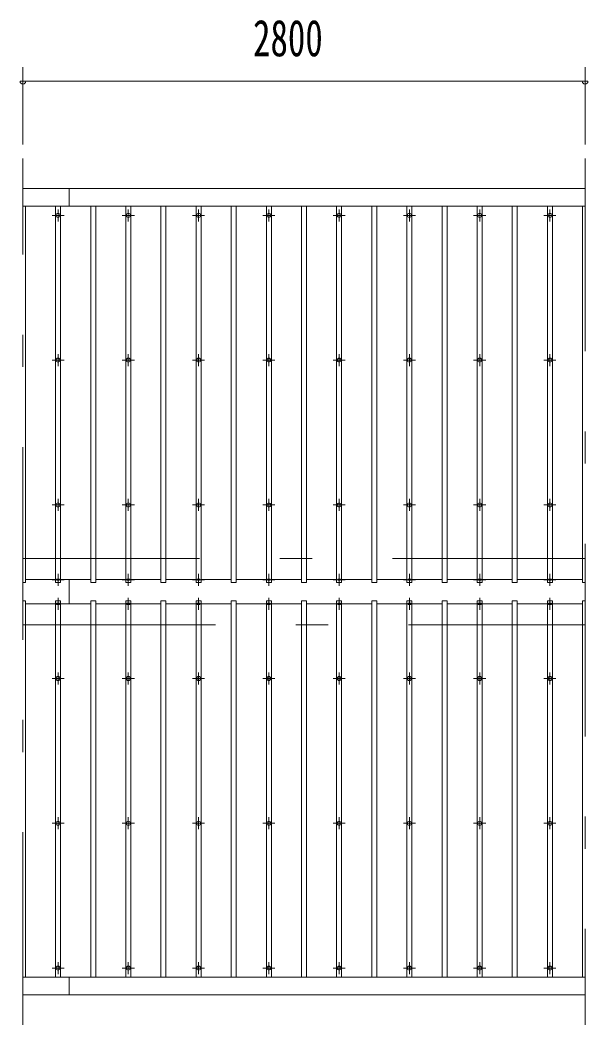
# Model space of a CAD drawing. Units: millimetres, scale not verified. Extents: x -31547 to 31550, y -14700 to 14700.
# Drawn here: x -22585 to -19757, y 8173 to 13181 of the extents above; entities that cross this region are included whole.
import ezdxf
from ezdxf.enums import TextEntityAlignment as Align

# ---------------------------------------------------------------- set-up
doc = ezdxf.new("R2010")
doc.units = ezdxf.units.MM
doc.header["$LTSCALE"] = 80
doc.linetypes.add('USER3', pattern=[24, 12, -5, 2, -5])
for name, color, linetype, lineweight in [('0-2_1-07BOLD', 7, 'Continuous', 18), ('0-3_1-27CENTER', 3, 'USER3', 18), ('0-4_1-47THIN', 4, 'Continuous', 18), ('0-5_1-57DIM', 3, 'Continuous', 18)]:
    doc.layers.add(name, color=color, linetype=linetype, lineweight=lineweight)
doc.styles.add('ＭＳ ゴシック', font='')
doc.styles.get('ＭＳ ゴシック').set_extended_font_data('MS Gothic')

msp = doc.modelspace()

# ---------------------------------------------------------------- linework, layer by layer
at = {"layer": '0-2_1-07BOLD'}
for p, q in [((-19771.13, 12340.53), (-22571.13, 12340.53)), ((-22341.13, 12253.1), (-22341.13, 12340.53)), ((-22571.13, 12253.1), (-19771.13, 12253.1)), ((-22341.13, 10271.05), (-22341.13, 10392.02)), ((-22571.13, 8409.97), (-19771.13, 8409.97)), ((-22341.13, 8322.54), (-22341.13, 8409.97)), ((-19771.13, 8322.54), (-22571.13, 8322.54))]:
    msp.add_line(p, q, dxfattribs=at)
for centre in [(-22396.13, 12207.35), (-22046.13, 12207.35), (-21696.13, 12207.35), (-21346.13, 12207.35), (-20996.13, 12207.35), (-20646.13, 12207.35), (-20296.13, 12207.35), (-19946.13, 12207.35), (-22396.13, 11485.7), (-22046.13, 11485.7), (-21696.13, 11485.7), (-21346.13, 11485.7), (-20996.13, 11485.7), (-20646.13, 11485.7), (-20296.13, 11485.7), (-19946.13, 11485.7), (-22396.13, 10764.04), (-22046.13, 10764.04), (-21696.13, 10764.04), (-21346.13, 10764.04), (-20996.13, 10764.04), (-20646.13, 10764.04), (-20296.13, 10764.04), (-19946.13, 10764.04), (-22396.13, 9899.04), (-22046.13, 9899.04), (-21696.13, 9899.04), (-21346.13, 9899.04), (-20996.13, 9899.04), (-20646.13, 9899.04), (-20296.13, 9899.04), (-19946.13, 9899.04), (-22396.13, 9177.37), (-22046.13, 9177.37), (-21696.13, 9177.37), (-21346.13, 9177.37), (-20996.13, 9177.37), (-20646.13, 9177.37), (-20296.13, 9177.37), (-19946.13, 9177.37), (-22396.13, 8455.71), (-22046.13, 8455.71), (-21696.13, 8455.71), (-21346.13, 8455.71), (-20996.13, 8455.71), (-20646.13, 8455.71), (-20296.13, 8455.71), (-19946.13, 8455.71)]:
    msp.add_circle(centre, 10, dxfattribs=at)
for centre, start, end in [((-22396.13, 10380.99), 46.3961, 133.6039), ((-22396.13, 10401.99), 226.39838, 313.60162), ((-22046.13, 10380.99), 46.3961, 133.6039), ((-22046.13, 10401.99), 226.39838, 313.60162), ((-21696.13, 10380.99), 46.3961, 133.6039), ((-21696.13, 10401.99), 226.39838, 313.60162), ((-21346.13, 10380.99), 46.3961, 133.6039), ((-21346.13, 10401.99), 226.39838, 313.60162), ((-20996.13, 10380.99), 46.3961, 133.6039), ((-20996.13, 10401.99), 226.39838, 313.60162), ((-20646.13, 10380.99), 46.3961, 133.6039), ((-20646.13, 10401.99), 226.39838, 313.60162), ((-20296.13, 10380.99), 46.3961, 133.6039), ((-20296.13, 10401.99), 226.39838, 313.60162), ((-19946.13, 10380.99), 46.3961, 133.6039), ((-19946.13, 10401.99), 226.39838, 313.60162), ((-22396.13, 10261.08), 46.39838, 133.60162), ((-22396.13, 10282.08), 226.3961, 313.6039), ((-22046.13, 10261.08), 46.39838, 133.60162), ((-22046.13, 10282.08), 226.3961, 313.6039), ((-21696.13, 10261.08), 46.39838, 133.60162), ((-21696.13, 10282.08), 226.3961, 313.6039), ((-21346.13, 10261.08), 46.39838, 133.60162), ((-21346.13, 10282.08), 226.3961, 313.6039), ((-20996.13, 10261.08), 46.39838, 133.60162), ((-20996.13, 10282.08), 226.3961, 313.6039), ((-20646.13, 10261.08), 46.39838, 133.60162), ((-20646.13, 10282.08), 226.3961, 313.6039), ((-20296.13, 10261.08), 46.39838, 133.60162), ((-20296.13, 10282.08), 226.3961, 313.6039), ((-19946.13, 10261.08), 46.39838, 133.60162), ((-19946.13, 10282.08), 226.3961, 313.6039)]:
    msp.add_arc(centre, 14.5, start, end, dxfattribs=at)
at = {"layer": '0-3_1-27CENTER'}
for p, q in [((-22571.13, 8172.53), (-22571.13, 12490.53)), ((-19771.13, 12490.53), (-19771.13, 8172.53)), ((-22396.13, 12177.36), (-22396.13, 12237.36)), ((-22046.13, 12237.36), (-22046.13, 12177.36)), ((-21696.13, 12177.36), (-21696.13, 12237.36)), ((-21346.13, 12237.36), (-21346.13, 12177.36)), ((-20996.13, 12177.36), (-20996.13, 12237.36)), ((-20646.13, 12237.36), (-20646.13, 12177.36)), ((-20296.13, 12177.36), (-20296.13, 12237.36)), ((-19946.13, 12237.36), (-19946.13, 12177.36)), ((-22366.13, 12207.35), (-22426.13, 12207.35)), ((-22076.13, 12207.35), (-22016.13, 12207.35)), ((-21726.13, 12207.35), (-21666.13, 12207.35)), ((-21376.13, 12207.35), (-21316.13, 12207.35)), ((-21026.13, 12207.35), (-20966.13, 12207.35)), ((-20616.13, 12207.35), (-20676.13, 12207.35)), ((-20326.13, 12207.35), (-20266.13, 12207.35)), ((-19976.12, 12207.35), (-19916.12, 12207.35)), ((-22426.13, 11485.7), (-22366.13, 11485.7)), ((-22396.13, 11515.7), (-22396.13, 11455.7)), ((-22016.13, 11485.7), (-22076.13, 11485.7)), ((-22046.13, 11455.7), (-22046.13, 11515.7)), ((-21726.13, 11485.7), (-21666.13, 11485.7)), ((-21696.13, 11515.7), (-21696.13, 11455.7)), ((-21316.13, 11485.7), (-21376.13, 11485.7)), ((-21346.13, 11455.7), (-21346.13, 11515.7)), ((-21026.13, 11485.7), (-20966.13, 11485.7)), ((-20996.13, 11515.7), (-20996.13, 11455.7)), ((-20616.13, 11485.7), (-20676.13, 11485.7)), ((-20646.13, 11455.7), (-20646.13, 11515.7)), ((-20266.13, 11485.7), (-20326.13, 11485.7)), ((-20296.13, 11515.7), (-20296.13, 11455.7)), ((-19916.12, 11485.7), (-19976.12, 11485.7)), ((-19946.13, 11455.7), (-19946.13, 11515.7)), ((-22396.13, 10734.04), (-22396.13, 10794.04)), ((-22046.13, 10734.04), (-22046.13, 10794.04)), ((-21696.13, 10794.04), (-21696.13, 10734.04)), ((-21346.13, 10734.04), (-21346.13, 10794.04)), ((-20996.13, 10734.04), (-20996.13, 10794.04)), ((-20646.13, 10734.04), (-20646.13, 10794.04)), ((-20296.13, 10734.04), (-20296.13, 10794.04)), ((-19946.13, 10794.04), (-19946.13, 10734.04)), ((-22426.13, 10764.04), (-22366.13, 10764.04)), ((-22076.13, 10764.04), (-22016.13, 10764.04)), ((-21726.13, 10764.04), (-21666.13, 10764.04)), ((-21376.13, 10764.04), (-21316.13, 10764.04)), ((-21026.13, 10764.04), (-20966.13, 10764.04)), ((-20676.13, 10764.04), (-20616.13, 10764.04)), ((-20326.13, 10764.04), (-20266.13, 10764.04)), ((-19976.12, 10764.04), (-19916.12, 10764.04)), ((-19771.13, 10496.54), (-22571.13, 10496.54)), ((-22396.13, 10361.49), (-22396.13, 10421.49)), ((-22046.13, 10361.49), (-22046.13, 10421.49)), ((-21696.13, 10421.49), (-21696.13, 10361.49)), ((-21346.13, 10361.49), (-21346.13, 10421.49)), ((-20996.13, 10421.49), (-20996.13, 10361.49)), ((-20646.13, 10361.49), (-20646.13, 10421.49)), ((-20296.13, 10421.49), (-20296.13, 10361.49)), ((-19946.13, 10361.49), (-19946.13, 10421.49)), ((-22426.13, 10391.49), (-22366.13, 10391.49)), ((-22016.13, 10391.49), (-22076.13, 10391.49)), ((-21666.13, 10391.49), (-21726.13, 10391.49)), ((-21376.13, 10391.49), (-21316.13, 10391.49)), ((-20966.13, 10391.49), (-21026.13, 10391.49)), ((-20616.13, 10391.49), (-20676.13, 10391.49)), ((-20266.13, 10391.49), (-20326.13, 10391.49)), ((-19976.12, 10391.49), (-19916.12, 10391.49)), ((-22366.13, 10271.58), (-22426.13, 10271.58)), ((-22396.13, 10241.59), (-22396.13, 10301.58)), ((-22016.13, 10271.58), (-22076.13, 10271.58)), ((-22046.13, 10241.59), (-22046.13, 10301.58)), ((-21726.13, 10271.58), (-21666.13, 10271.58)), ((-21696.13, 10301.58), (-21696.13, 10241.59)), ((-21316.13, 10271.58), (-21376.13, 10271.58)), ((-21346.13, 10241.59), (-21346.13, 10301.58)), ((-21026.13, 10271.58), (-20966.13, 10271.58)), ((-20996.13, 10301.58), (-20996.13, 10241.59)), ((-20616.13, 10271.58), (-20676.13, 10271.58)), ((-20646.13, 10241.59), (-20646.13, 10301.58)), ((-20266.13, 10271.58), (-20326.13, 10271.58)), ((-20296.13, 10301.58), (-20296.13, 10241.59)), ((-19916.12, 10271.58), (-19976.12, 10271.58)), ((-19946.13, 10241.59), (-19946.13, 10301.58)), ((-22571.13, 10166.54), (-19771.13, 10166.54)), ((-22396.13, 9929.03), (-22396.13, 9869.03)), ((-22046.13, 9929.03), (-22046.13, 9869.03)), ((-21696.13, 9869.03), (-21696.13, 9929.03)), ((-21346.13, 9929.03), (-21346.13, 9869.03)), ((-20996.13, 9869.03), (-20996.13, 9929.03)), ((-20646.13, 9929.03), (-20646.13, 9869.03)), ((-20296.13, 9869.03), (-20296.13, 9929.03)), ((-19946.13, 9929.03), (-19946.13, 9869.03)), ((-22366.13, 9899.04), (-22426.13, 9899.04)), ((-22016.13, 9899.04), (-22076.13, 9899.04)), ((-21726.13, 9899.04), (-21666.13, 9899.04)), ((-21316.13, 9899.04), (-21376.13, 9899.04)), ((-21026.13, 9899.04), (-20966.13, 9899.04)), ((-20616.13, 9899.04), (-20676.13, 9899.04)), ((-20266.13, 9899.04), (-20326.13, 9899.04)), ((-19916.12, 9899.04), (-19976.12, 9899.04)), ((-22426.13, 9177.37), (-22366.13, 9177.37)), ((-22396.13, 9147.37), (-22396.13, 9207.38)), ((-22076.13, 9177.37), (-22016.13, 9177.37)), ((-22046.13, 9207.38), (-22046.13, 9147.37)), ((-21726.13, 9177.37), (-21666.13, 9177.37)), ((-21696.13, 9147.37), (-21696.13, 9207.38)), ((-21376.13, 9177.37), (-21316.13, 9177.37)), ((-21346.13, 9207.38), (-21346.13, 9147.37)), ((-21026.13, 9177.37), (-20966.13, 9177.37)), ((-20996.13, 9147.37), (-20996.13, 9207.38)), ((-20616.13, 9177.37), (-20676.13, 9177.37)), ((-20646.13, 9207.38), (-20646.13, 9147.37)), ((-20326.13, 9177.37), (-20266.13, 9177.37)), ((-20296.13, 9147.37), (-20296.13, 9207.38)), ((-19976.12, 9177.37), (-19916.12, 9177.37)), ((-19946.13, 9207.38), (-19946.13, 9147.37)), ((-22396.13, 8485.71), (-22396.13, 8425.71)), ((-22046.13, 8425.71), (-22046.13, 8485.71)), ((-21696.13, 8485.71), (-21696.13, 8425.71)), ((-21346.13, 8425.71), (-21346.13, 8485.71)), ((-20996.13, 8485.71), (-20996.13, 8425.71)), ((-20646.13, 8425.71), (-20646.13, 8485.71)), ((-20296.13, 8485.71), (-20296.13, 8425.71)), ((-19946.13, 8425.71), (-19946.13, 8485.71)), ((-22366.13, 8455.71), (-22426.13, 8455.71)), ((-22076.13, 8455.71), (-22016.13, 8455.71)), ((-21666.13, 8455.71), (-21726.13, 8455.71)), ((-21376.13, 8455.71), (-21316.13, 8455.71)), ((-20966.13, 8455.71), (-21026.13, 8455.71)), ((-20616.13, 8455.71), (-20676.13, 8455.71)), ((-20266.13, 8455.71), (-20326.13, 8455.71)), ((-19976.12, 8455.71), (-19916.12, 8455.71))]:
    msp.add_line(p, q, dxfattribs=at)
at = {"layer": '0-4_1-47THIN'}
for p, q in [((-22558.63, 10377.02), (-22558.63, 12253.1)), ((-22383.63, 12253.1), (-22383.63, 10377.02)), ((-22208.63, 10377.02), (-22208.63, 12253.1)), ((-22033.63, 10377.02), (-22033.63, 12253.1)), ((-21858.63, 12253.1), (-21858.63, 10377.02)), ((-21683.62, 12253.1), (-21683.62, 10377.02)), ((-21508.63, 12253.1), (-21508.63, 10377.02)), ((-21333.62, 12253.1), (-21333.62, 10377.02)), ((-21158.63, 10377.02), (-21158.63, 12253.1)), ((-20983.63, 10377.02), (-20983.63, 12253.1)), ((-20808.63, 10377.02), (-20808.63, 12253.1)), ((-20633.62, 12253.1), (-20633.62, 10377.02)), ((-20458.63, 12253.1), (-20458.63, 10377.02)), ((-20283.63, 12253.1), (-20283.63, 10377.02)), ((-20108.63, 10377.02), (-20108.63, 12253.1)), ((-19933.63, 12253.1), (-19933.63, 10377.02)), ((-22571.13, 10377.02), (-22558.63, 10377.02)), ((-22408.63, 10392.02), (-22558.63, 10392.02)), ((-22233.63, 10392.02), (-22383.63, 10392.02)), ((-22058.63, 10392.02), (-22208.63, 10392.02)), ((-21883.63, 10392.02), (-22033.63, 10392.02)), ((-21708.62, 10392.02), (-21858.63, 10392.02)), ((-21533.63, 10392.02), (-21683.62, 10392.02)), ((-21358.62, 10392.02), (-21508.63, 10392.02)), ((-21183.63, 10392.02), (-21333.62, 10392.02)), ((-21008.63, 10392.02), (-21158.63, 10392.02)), ((-20833.63, 10392.02), (-20983.63, 10392.02)), ((-20658.62, 10392.02), (-20808.63, 10392.02)), ((-20483.63, 10392.02), (-20633.63, 10392.02)), ((-20308.63, 10392.02), (-20458.63, 10392.02)), ((-20133.63, 10392.02), (-20283.63, 10392.02)), ((-19958.63, 10392.02), (-20108.63, 10392.02)), ((-19783.63, 10392.02), (-19933.63, 10392.02)), ((-22558.63, 10271.05), (-22408.63, 10271.05)), ((-22408.63, 10286.05), (-22408.63, 8409.97)), ((-22383.63, 10271.05), (-22233.63, 10271.05)), ((-22233.63, 10286.05), (-22233.63, 8409.97)), ((-22208.63, 10271.05), (-22058.63, 10271.05)), ((-22058.63, 10286.05), (-22058.63, 8409.97)), ((-22033.63, 10271.05), (-21883.63, 10271.05)), ((-21883.63, 10286.05), (-21883.63, 8409.97)), ((-21858.63, 10271.05), (-21708.62, 10271.05)), ((-21708.62, 8409.97), (-21708.62, 10286.05)), ((-21683.62, 10271.05), (-21533.63, 10271.05)), ((-21533.63, 8409.97), (-21533.63, 10286.05)), ((-21508.63, 10271.05), (-21358.62, 10271.05)), ((-21358.63, 8409.97), (-21358.63, 10286.05)), ((-21333.62, 10271.05), (-21183.63, 10271.05)), ((-21183.63, 10286.05), (-21183.63, 8409.97)), ((-21158.63, 10271.05), (-21008.63, 10271.05)), ((-21008.63, 10286.05), (-21008.63, 8409.97)), ((-20983.63, 10271.05), (-20833.63, 10271.05)), ((-20833.63, 10286.05), (-20833.63, 8409.97)), ((-20808.63, 10271.05), (-20658.62, 10271.05)), ((-20658.62, 8409.97), (-20658.62, 10286.05)), ((-20633.63, 10271.05), (-20483.63, 10271.05)), ((-20483.63, 8409.97), (-20483.63, 10286.05)), ((-20458.63, 10271.05), (-20308.63, 10271.05)), ((-20308.63, 10286.05), (-20308.63, 8409.97)), ((-20283.63, 10271.05), (-20133.63, 10271.05)), ((-20133.63, 8409.97), (-20133.63, 10286.05)), ((-20108.63, 10271.05), (-19958.63, 10271.05)), ((-19958.63, 10286.05), (-19958.63, 8409.97)), ((-19933.63, 10271.05), (-19783.63, 10271.05)), ((-19783.63, 10286.05), (-19771.13, 10286.05)), ((-19783.63, 10286.05), (-19783.63, 8409.97))]:
    msp.add_line(p, q, dxfattribs=at)
for points in [[(-22383.63, 10377.02), (-22408.63, 10377.02), (-22408.63, 12253.1)], [(-22233.63, 12253.1), (-22233.63, 10377.02), (-22208.63, 10377.02)], [(-22058.63, 12253.1), (-22058.63, 10377.02), (-22033.63, 10377.02)], [(-21858.63, 10377.02), (-21883.63, 10377.02), (-21883.63, 12253.1)], [(-21683.62, 10377.02), (-21708.62, 10377.02), (-21708.62, 12253.1)], [(-21508.63, 10377.02), (-21533.63, 10377.02), (-21533.63, 12253.1)], [(-21333.62, 10377.02), (-21358.63, 10377.02), (-21358.63, 12253.1)], [(-21183.63, 12253.1), (-21183.63, 10377.02), (-21158.63, 10377.02)], [(-21008.63, 12253.1), (-21008.63, 10377.02), (-20983.63, 10377.02)], [(-20833.63, 12253.1), (-20833.63, 10377.02), (-20808.63, 10377.02)], [(-20633.62, 10377.02), (-20658.62, 10377.02), (-20658.62, 12253.1)], [(-20458.63, 10377.02), (-20483.63, 10377.02), (-20483.63, 12253.1)], [(-20283.63, 10377.02), (-20308.63, 10377.02), (-20308.63, 12253.1)], [(-20133.63, 12253.1), (-20133.63, 10377.02), (-20108.63, 10377.02)], [(-19933.63, 10377.02), (-19958.63, 10377.02), (-19958.63, 12253.1)], [(-19783.63, 12253.1), (-19783.63, 10377.02), (-19771.13, 10377.02)], [(-22558.63, 8409.97), (-22558.63, 10286.05), (-22571.13, 10286.05)], [(-22383.63, 8409.97), (-22383.63, 10286.05), (-22408.63, 10286.05)], [(-22208.63, 8409.97), (-22208.63, 10286.05), (-22233.63, 10286.05)], [(-22033.63, 8409.97), (-22033.63, 10286.05), (-22058.63, 10286.05)], [(-21858.63, 8409.97), (-21858.63, 10286.05), (-21883.63, 10286.05)], [(-21708.62, 10286.05), (-21683.62, 10286.05), (-21683.62, 8409.97)], [(-21533.63, 10286.05), (-21508.63, 10286.05), (-21508.63, 8409.97)], [(-21358.63, 10286.05), (-21333.62, 10286.05), (-21333.62, 8409.97)], [(-21158.63, 8409.97), (-21158.63, 10286.05), (-21183.63, 10286.05)], [(-20983.63, 8409.97), (-20983.63, 10286.05), (-21008.63, 10286.05)], [(-20808.63, 8409.97), (-20808.63, 10286.05), (-20833.63, 10286.05)], [(-20658.62, 10286.05), (-20633.62, 10286.05), (-20633.62, 8409.97)], [(-20483.63, 10286.05), (-20458.63, 10286.05), (-20458.63, 8409.97)], [(-20283.63, 8409.97), (-20283.63, 10286.05), (-20308.63, 10286.05)], [(-20133.63, 10286.05), (-20108.63, 10286.05), (-20108.63, 8409.97)], [(-19933.63, 8409.97), (-19933.63, 10286.05), (-19958.63, 10286.05)]]:
    msp.add_lwpolyline(points, dxfattribs=at)
at = {"layer": '0-5_1-57DIM'}
for p, q in [((-22571.13, 12560.53), (-22571.13, 12945.53)), ((-19771.13, 12560.53), (-19771.13, 12945.53)), ((-22557.13, 12875.53), (-22585.13, 12875.53)), ((-22571.13, 12875.53), (-19771.13, 12875.53)), ((-19757.13, 12875.53), (-19785.13, 12875.53))]:
    msp.add_line(p, q, dxfattribs=at)
for centre in [(-22571.13, 12875.53), (-19771.13, 12875.53)]:
    msp.add_arc(centre, 14, 180, 0, dxfattribs=at)

# ---------------------------------------------------------------- texts
at = {"layer": '0-5_1-57DIM', "color": 7, "style": 'ＭＳ ゴシック', "width": 0.7}
msp.add_text('2800', height=182.3, dxfattribs=at).set_placement((-21424.91, 12945.53), align=Align.BOTTOM_LEFT)

doc.saveas('drawing.dxf')
